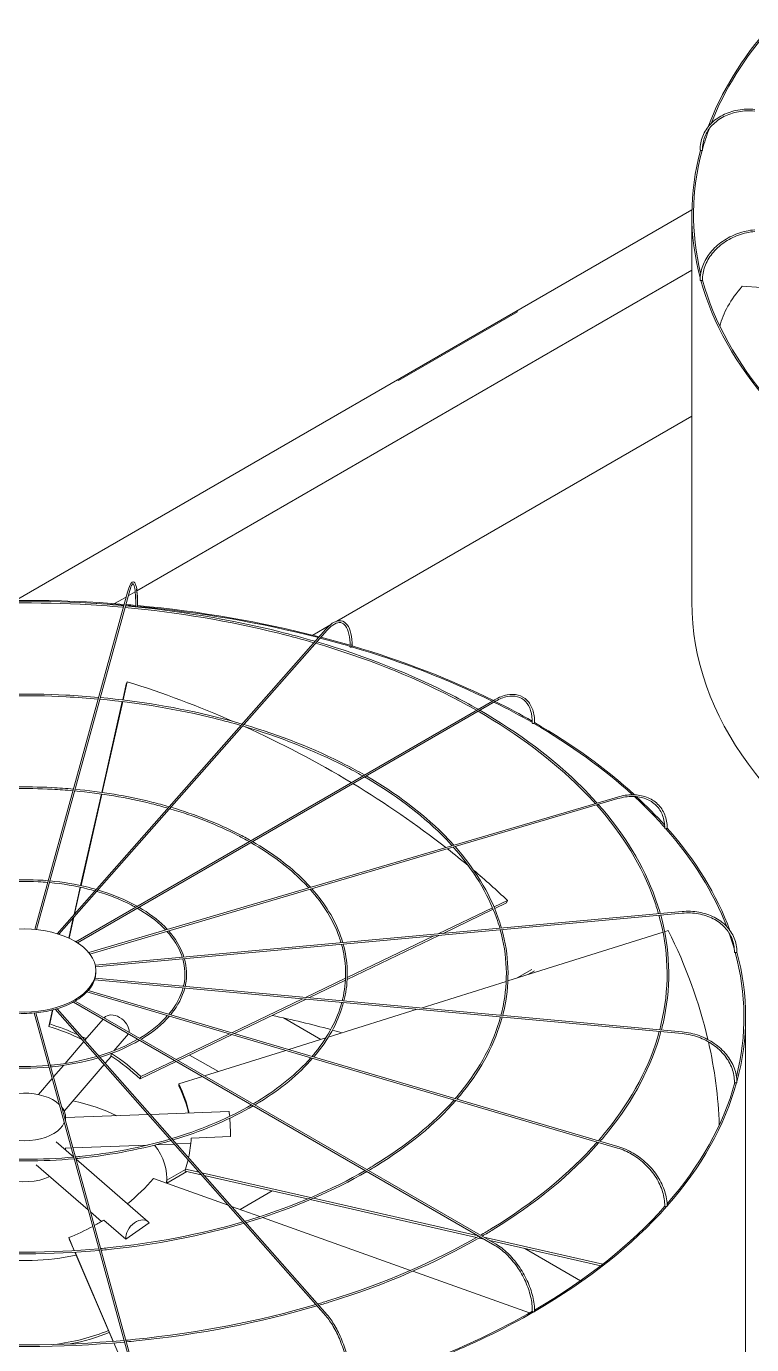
# Model space of a CAD drawing. Header units: millimetres. Extents: x -312439 to 477422, y -331570 to 212570.
# Drawn here: x -172530 to -171475, y -86880 to -84964 of the extents above; entities that cross this region are included whole.
import ezdxf

# ---------------------------------------------------------------- set-up
doc = ezdxf.new("R2010")
doc.units = ezdxf.units.MM

msp = doc.modelspace()

# ---------------------------------------------------------------- linework, layer by layer
at = {"color": 3, "linetype": 'Continuous', "lineweight": 0, "extrusion": (-1.11022e-16, 0.816497, 0.57735)}
for p, q in [((-171562.271, -85230.474), (-172545.887, -85798.365)), ((-171562.351, -85800.853), (-171562.351, -85237.965)), ((-172369.167, -85784.335), (-171562.351, -85318.52)), ((-171403.006, -85347.285), (-171489.168, -85341.79)), ((-171815.793, -85378.845), (-171988.998, -85478.845)), ((-171817.525, -85377.845), (-171815.793, -85378.845)), ((-171988.998, -85478.845), (-171990.73, -85477.845)), ((-171562.351, -85530.52), (-172078.392, -85828.456)), ((-172381.857, -85791.662), (-172371.651, -85785.769)), ((-172382.98, -85786.495), (-172517.448, -86276.663)), ((-172514.973, -86276.901), (-172380.617, -85787.143)), ((-172401.635, -85803.081), (-172384.875, -85793.405)), ((-172485.136, -86282.765), (-172094.459, -85840.084)), ((-172092.622, -85841.704), (-172482.572, -86283.562)), ((-172088.824, -85834.479), (-172113.643, -85848.809)), ((-172389.863, -85942.993), (-172384.635, -85919.909)), ((-172383.304, -85916.477), (-172389.325, -85943.058)), ((-172384.635, -85919.909), (-172383.304, -85916.477)), ((-171848.946, -85942.69), (-172458.137, -86294.407)), ((-171847.721, -85944.811), (-172455.773, -86295.87)), ((-172420.293, -86077.338), (-172390.407, -85945.395)), ((-172389.869, -85945.459), (-172419.758, -86077.415)), ((-172450.986, -86212.845), (-172420.836, -86079.735)), ((-172420.301, -86079.811), (-172450.459, -86212.959)), ((-172439.096, -86310.24), (-171670.526, -86084.146)), ((-172437.46, -86312.312), (-171669.835, -86086.496)), ((-172460.501, -86254.851), (-172451.528, -86215.234)), ((-172451, -86215.348), (-172459.757, -86254.008)), ((-171931.177, -86282.948), (-171852.214, -86245.051)), ((-171850.003, -86243.99), (-171830.397, -86234.58)), ((-171831.727, -86238.012), (-171849.026, -86246.314)), ((-171831.727, -86238.012), (-171830.397, -86234.58)), ((-172468.257, -86289.094), (-172461.629, -86259.831)), ((-172460.885, -86258.988), (-172467.757, -86289.326)), ((-171576.631, -86250.527), (-172429.719, -86328.537)), ((-172429.262, -86330.954), (-171576.408, -86252.967)), ((-171851.238, -86247.376), (-171923.987, -86282.291)), ((-171604.291, -86280.7), (-171829.818, -86351.351)), ((-171596.847, -86278.368), (-171601.939, -86279.963)), ((-171930.318, -86285.329), (-172063.477, -86349.237)), ((-172063.358, -86346.387), (-171937.508, -86285.987)), ((-172428.852, -86338.29), (-172428.852, -86336.29)), ((-171794.787, -86334.736), (-171816.145, -86347.068)), ((-171800.998, -86342.323), (-171791.323, -86336.736)), ((-172430.789, -86349.85), (-171576.631, -86427.957)), ((-172430.066, -86347.457), (-171576.408, -86425.518)), ((-172123.918, -86375.452), (-172065.853, -86347.584)), ((-172065.996, -86350.446), (-172119.029, -86375.899)), ((-171832.305, -86352.13), (-171955.819, -86390.823)), ((-171670.526, -86594.338), (-172441.854, -86367.433)), ((-172440.015, -86365.421), (-171669.835, -86591.988)), ((-172231.082, -86426.884), (-172128.223, -86377.518)), ((-172123.334, -86377.965), (-172227.473, -86427.945)), ((-172518.494, -86398.006), (-172382.98, -86891.99)), ((-172380.617, -86891.342), (-172516.015, -86397.783)), ((-172497.331, -86417.45), (-172491.947, -86393.682)), ((-172491.361, -86393.535), (-172496, -86414.018)), ((-172487.881, -86392.609), (-172094.459, -86838.401)), ((-172092.622, -86836.78), (-172485.278, -86391.857)), ((-172461.536, -86382.116), (-171848.946, -86735.794)), ((-171847.721, -86733.673), (-172459.059, -86380.717)), ((-171961.896, -86392.727), (-172090.879, -86433.134)), ((-172497.331, -86417.45), (-172496, -86414.018)), ((-172418.439, -86406.997), (-172444.786, -86437.739)), ((-172101.762, -86436.543), (-172156.147, -86405.144)), ((-171484.144, -86966.713), (-171484.144, -86403.825)), ((-172381.646, -86428.24), (-172402.771, -86452.888)), ((-172311.907, -86465.675), (-172234.38, -86428.467)), ((-172230.772, -86429.528), (-172309.265, -86467.2)), ((-172094.483, -86434.263), (-172148.488, -86451.181)), ((-172446.395, -86439.617), (-172473.6, -86471.359)), ((-172152.691, -86452.498), (-172270.7, -86489.466)), ((-172476.031, -86474.196), (-172490.441, -86491.009)), ((-172416.853, -86473.092), (-172474.82, -86540.728)), ((-172406.306, -86460.785), (-172415.243, -86471.214)), ((-172311.941, -86468.484), (-172364.653, -86493.783)), ((-172363.323, -86490.351), (-172314.583, -86466.959)), ((-172250.782, -86483.227), (-172292.488, -86459.148)), ((-172492.365, -86493.254), (-172512.422, -86516.656)), ((-172364.653, -86493.783), (-172363.323, -86490.351)), ((-172273.875, -86490.461), (-172308.218, -86501.22)), ((-172308.313, -86504.177), (-172308.218, -86501.22)), ((-172352.742, -86545.736), (-172473.016, -86550.194)), ((-172473.016, -86549.15), (-172473.016, -86554.525)), ((-172235.377, -86541.386), (-172349.579, -86545.619)), ((-172461.114, -86607.502), (-172486.656, -86585.367)), ((-172353.563, -86590.012), (-172462.177, -86594.038)), ((-172314.931, -86588.58), (-172341.658, -86589.571)), ((-172290.853, -86587.688), (-172311.768, -86588.463)), ((-172290.375, -86579.813), (-172233.147, -86577.692)), ((-172464.691, -86594.131), (-172473.697, -86594.465)), ((-172473.016, -86594.44), (-172473.016, -86597.187)), ((-172439.939, -86684.359), (-172515.612, -86618.782)), ((-172352.67, -86701.477), (-172457.663, -86610.492)), ((-172298.76, -86625.705), (-172325.738, -86641.281)), ((-172325.738, -86645.281), (-172296.534, -86628.42)), ((-172298.83, -86627.897), (-172298.735, -86624.94)), ((-172275.551, -86633.203), (-172298.83, -86627.897)), ((-172298.735, -86624.94), (-172278.841, -86629.475)), ((-172236.424, -86677.538), (-172345.13, -86638.712)), ((-172325.738, -86645.638), (-172325.738, -86638.388)), ((-172274.752, -86630.407), (-172116.583, -86666.462)), ((-172121.161, -86668.397), (-172271.461, -86634.135)), ((-172172.357, -86656.727), (-172219.113, -86683.721)), ((-172190.402, -86693.976), (-172231.653, -86679.242)), ((-171875.502, -86724.396), (-172117.068, -86669.33)), ((-172112.524, -86667.387), (-171872.768, -86722.041)), ((-172420.552, -86701.159), (-172436.607, -86687.246)), ((-172417.277, -86699.204), (-172385.481, -86726.758)), ((-172385.481, -86726.758), (-172351.286, -86702.938)), ((-171971.393, -86772.2), (-172186.627, -86695.324)), ((-172468.324, -86724.528), (-172460.204, -86743.443)), ((-172467.089, -86727.865), (-172468.324, -86724.528)), ((-171864.673, -86723.886), (-171691.955, -86763.258)), ((-172460.396, -86743.455), (-172467.089, -86727.865)), ((-171864.244, -86726.962), (-171871.978, -86725.199)), ((-171694.922, -86765.56), (-171856.149, -86728.807)), ((-171724.293, -86787.195), (-171805.379, -86740.381)), ((-172403.791, -86875.311), (-172459.369, -86745.847)), ((-172459.177, -86745.835), (-172403.6, -86875.295)), ((-171798.336, -86834.011), (-171968.022, -86773.404)), ((-172374.095, -86944.484), (-172402.771, -86877.686)), ((-172402.581, -86877.67), (-172374.162, -86943.868))]:
    msp.add_line(p, q, dxfattribs=at)
at = {"color": 3, "linetype": 'Continuous', "lineweight": 0}
for centre, major_axis, ratio, start_param, end_param in [((-170513.583, -85237.965), (-1048.768, 0), 0.57735027, 5.81359811, 6.07011802), ((-170513.583, -85237.965), (-1046.319, 0), 0.57735027, 5.81336511, 6.06128621), ((-170513.583, -85237.965), (-1046.319, 0), 0.57735027, 6.07532621, 6.12502314), ((-170513.583, -85237.965), (-1048.768, 0), 0.57735027, 6.12772105, 6.43448057), ((-170513.583, -85237.965), (-1046.319, 0), 0.57735027, 6.1272654, 6.42392093), ((-171549.267, -85143.548), (1.225, 0), 0.57735027, 3.14159265, 5.07887352), ((-171548.057, -85143.659), (1.225, 0.023), 0.57529521, 4.54449158, 6.11528791), ((-171548.057, -85143.659), (1.225, 0.023), 0.57529521, 6.11528791, 6.28318531), ((-171549.267, -85332.882), (1.225, 0), 0.57735027, 3.14159265, 5.39303278), ((-170513.583, -85237.965), (-1048.768, 0), 0.57735027, 0.1585854, 0.46892864), ((-171548.057, -85332.771), (1.225, 0.023), 0.57926583, 4.8585762, 6.28318531), ((-170513.583, -85237.965), (-1046.319, 0), 0.57735027, 0.15790655, 0.46457773), ((-170513.678, -85404.009), (-1010.701, -20.593), 0.30331876, 6.01219977, 6.20271663), ((-172532.912, -86403.825), (-1048.768, 0), 0.57735027, 4.57359934, 4.85199434), ((-172532.912, -86403.825), (-1046.319, 0), 0.57735027, 4.57364216, 4.63432464), ((-172532.912, -86403.825), (-1048.768, 0), 0.57735027, 4.55718579, 4.57120693), ((-170513.583, -85800.853), (-1048.768, 0), 0.57735027, 0, 3.14159265), ((-172532.912, -86403.825), (-1046.319, 0), 0.57735027, 4.55682048, 4.57124415), ((-172369.569, -85807.071), (1.225, -0.004), 0.56474576, 3.14159265, 4.55699194), ((-172369.569, -85807.071), (1.225, -0.004), 0.56474576, 4.55699194, 6.12778827), ((-172532.912, -86403.825), (-1046.319, 0), 0.57735027, 4.2914666, 4.55448885), ((-172369.377, -85806.372), (1.225, 0), 0.57735027, 5.71748689, 6.28318531), ((-172532.912, -86403.825), (-1048.768, 0), 0.57735027, 4.29134899, 4.55463788), ((-172532.912, -86403.825), (-1046.319, 0), 0.57735027, 4.24262693, 4.28868124), ((-172532.912, -86403.825), (-1048.768, 0), 0.57735027, 4.24381435, 4.28857014), ((-172058.048, -85865.51), (1.225, -0.01), 0.56597275, 3.14159265, 4.24604342), ((-172058.048, -85865.51), (1.225, -0.01), 0.56597275, 4.24604342, 5.81683974), ((-172532.912, -86403.825), (-1046.319, 0), 0.57735027, 4.00461262, 4.24016109), ((-172057.492, -85864.88), (1.225, 0), 0.57735027, 5.29033196, 6.28318531), ((-172532.912, -86403.825), (-1048.768, 0), 0.57735027, 4.00443097, 4.24060103), ((-172531.581, -86571.105), (-942.562, 365.4), 0.65992862, 4.64663537, 4.80984928), ((-172532.912, -86403.825), (-1046.319, 0), 0.57735027, 3.92863661, 4.00129229), ((-172532.912, -86403.825), (-1048.768, 0), 0.57735027, 3.93098858, 4.00111844), ((-171793.053, -85976.667), (1.225, -0.016), 0.56830663, 3.14159265, 3.93464288), ((-171793.053, -85976.667), (1.225, -0.016), 0.56830663, 3.93464288, 5.50543921), ((-172532.912, -86403.825), (-1046.319, 0), 0.57735027, 3.70570419, 3.9258203), ((-171792.187, -85976.167), (-1.225, 0), 0.57735027, 1.83263032, 3.14159265), ((-172532.912, -86403.825), (-1048.768, 0), 0.57735027, 3.70411228, 3.92650775), ((-172531.581, -86571.105), (-942.562, 365.4), 0.65992862, 4.45394149, 4.62923067), ((-172531.581, -86571.105), (-942.562, 365.4), 0.65992862, 4.28319099, 4.45112181), ((-172532.912, -86403.825), (-1046.319, 0), 0.57735027, 3.61515195, 3.70067928), ((-172532.912, -86403.825), (-1048.768, 0), 0.57735027, 3.61992048, 3.69877001), ((-171600.522, -86129.662), (-1.225, 0.021), 0.57151893, 0, 0.48093441), ((-171600.522, -86129.662), (-1.225, 0.021), 0.57151893, 0.48093441, 2.05173073), ((-172532.912, -86403.825), (-1046.319, 0), 0.57735027, 3.3609423, 3.61148113), ((-171599.431, -86129.341), (-1.225, 0), 0.57735027, 1.51847105, 3.14159265), ((-172532.912, -86403.825), (-1048.768, 0), 0.57735027, 3.35086888, 3.61231471), ((-172531.581, -86571.105), (-942.562, 365.4), 0.65992862, 4.23904287, 4.2800546), ((-172531.581, -86571.105), (-942.562, 365.4), 0.65992862, 4.15803474, 4.22871948), ((-172532.817, -86571.58), (1010.388, -32.497), 0.79709982, 0.20844184, 0.41264052), ((-172532.912, -86403.825), (-1046.319, 0), 0.57735027, 3.30554955, 3.34466555), ((-171499.303, -86309.519), (-1.225, 0.023), 0.57529521, 0, 0.1678974), ((-171499.303, -86309.519), (-1.225, 0.023), 0.57529521, 0.1678974, 1.73869372), ((-172532.912, -86403.825), (-1046.319, 0), 0.57735027, 2.9973499, 3.29716571), ((-171498.093, -86309.408), (-1.225, 0), 0.57735027, 1.20431179, 3.14159265), ((-172532.912, -86403.825), (-1048.768, 0), 0.57735027, 2.98561554, 3.29783032), ((-172533.345, -86338.29), (-104.492, 0), 0.57735027, 2.98808135, 3.14159265), ((-172533.345, -86338.29), (-104.492, 0), 0.57735027, 2.67392209, 2.98094469), ((-172533.345, -86338.29), (-104.492, 0), 0.57735027, 2.35976282, 2.66678542), ((-172533.345, -86338.29), (-104.492, 0), 0.57735027, 1.41728503, 1.72430763), ((-172533.345, -86338.29), (-104.492, 0), 0.57735027, 1.73144429, 2.03846689), ((-172533.345, -86338.29), (-104.492, 0), 0.57735027, 2.04560356, 2.35262616), ((-172532.912, -86574.537), (-226.18, 87.683), 0.65992862, 4.59602029, 4.80984928), ((-172531.581, -86571.105), (226.18, -87.683), 0.65992862, 1.48816133, 1.66825663), ((-172400.322, -86419.831), (-16.786, 14.386), 0.73180825, 3.6699438, 6.25547108), ((-172532.912, -86968.713), (1046.319, 0), 0.57735027, 1.13086203, 1.21917829), ((-172531.581, -86571.105), (226.18, -87.683), 0.65992862, 1.43137513, 1.46305029), ((-172532.912, -86968.713), (1046.319, 0), 0.57735027, 1.11315293, 1.12829513), ((-172532.817, -86571.58), (1010.388, -32.497), 0.79709982, 0.05380476, 0.20420122), ((-172532.912, -86574.537), (-226.18, 87.683), 0.65992862, 4.15803474, 4.39268064), ((-172531.581, -86571.105), (226.18, -87.683), 0.65992862, 1.01644208, 1.25303729), ((-172532.912, -86574.537), (242.456, -7.798), 0.79709982, 0.20115917, 0.41264052), ((-172532.817, -86571.58), (242.456, -7.798), 0.79709982, 0.18583027, 0.41264052), ((-172532.912, -86403.825), (-1046.319, 0), 0.57735027, 2.6752935, 2.98289949), ((-172532.912, -86403.825), (-1048.768, 0), 0.57735027, 2.67086857, 2.98332964), ((-171499.303, -86498.631), (-1.225, 0.023), 0.57926583, 0, 1.42460911), ((-171498.093, -86498.742), (-1.225, 0), 0.57735027, 0.89015252, 3.14159265), ((-172532.912, -86549.15), (-59.895, 0), 0.57735027, 3.69756416, 5.76575409), ((-172532.912, -86638.388), (-207.174, 0), 0.57735027, 4.00561733, 4.36390833), ((-172532.912, -86549.15), (-59.895, 0), 0.57735027, 3.02719924, 3.57014533), ((-172234.558, -86563.479), (-0.819, 22.092), 0.05230802, 5.46284956, 6.28318531), ((-172234.558, -86563.479), (-0.819, 22.092), 0.05230802, 4.01155215, 5.31083021), ((-172532.912, -86549.15), (-59.895, 0), 0.57735027, 0.78539816, 2.89978042), ((-172532.912, -86638.388), (-207.174, 0), 0.57735027, 3.08204121, 3.55783774), ((-172532.817, -86571.58), (242.456, -7.798), 0.79709982, 6.13145768, 6.28093219), ((-172532.817, -86571.58), (242.456, -7.798), 0.79709982, 6.04401129, 6.11604234), ((-172532.912, -86608.772), (-59.895, 0), 0.57735027, 1.1079301, 2.23846982), ((-172534.147, -86571.2), (-227.492, -84.221), 0.6873805, 2.02158825, 2.2576377), ((-172532.912, -86403.825), (-1046.319, 0), 0.57735027, 2.35898226, 2.6687056), ((-172532.912, -86403.825), (-1048.768, 0), 0.57735027, 2.35667794, 2.66891462), ((-171600.522, -86678.488), (-1.225, 0.021), 0.58304212, 0, 1.10944839), ((-171599.431, -86678.809), (-1.225, 0), 0.57735027, 0.57599326, 3.14159265), ((-172534.147, -86571.2), (-227.492, -84.221), 0.6873805, 1.7758456, 1.84274406), ((-172367.148, -86718.185), (14.478, 16.707), 0.67950023, 6.14949631, 8.84418497), ((-172534.147, -86571.2), (-227.492, -84.221), 0.6873805, 1.60582316, 1.76537716), ((-172532.912, -86638.388), (-207.174, 0), 0.57735027, 1.30817895, 1.9425337), ((-172532.912, -86403.825), (-1046.319, 0), 0.57735027, 2.04376734, 2.35460013), ((-172532.912, -86403.825), (-1048.768, 0), 0.57735027, 2.04258502, 2.35459852), ((-171793.053, -86831.483), (-1.225, 0.017), 0.58625442, 0, 0.79329185), ((-171792.187, -86831.983), (-1.225, 0), 0.57735027, 0.26183399, 3.14159265), ((-172532.912, -86762.893), (-207.174, 0), 0.57735027, 1.77816663, 2.202298), ((-172532.912, -86762.893), (-212.072, 0), 0.57735027, 1.89063678, 2.19285982)]:
    msp.add_ellipse(centre, major_axis=major_axis, ratio=ratio, start_param=start_param, end_param=end_param, dxfattribs=at)
msp.add_ellipse((-172533.345, -86336.29), major_axis=(-104.492, 0), ratio=0.57735027, dxfattribs=at)
for points, knots in [([(-171550.492, -85143.548), (-171550.492, -85136.604), (-171549.16, -85129.774), (-171543.965, -85117.031), (-171540.103, -85111.121), (-171530.246, -85100.807), (-171524.253, -85096.403), (-171510.735, -85089.521), (-171503.212, -85087.041), (-171487.367, -85084.234), (-171479.047, -85083.907), (-171470.729, -85084.667)], [4.71238898, 4.71238898, 4.71238898, 4.71238898, 5.02654825, 5.02654825, 5.34070751, 5.34070751, 5.65486678, 5.65486678, 5.96902604, 5.96902604, 6.28318531, 6.28318531, 6.28318531, 6.28318531]), ([(-171470.952, -85087.106), (-171479.014, -85086.369), (-171487.07, -85086.699), (-171502.363, -85089.452), (-171509.596, -85091.874), (-171522.52, -85098.556), (-171528.207, -85102.814), (-171537.481, -85112.728), (-171541.068, -85118.383), (-171545.806, -85130.534), (-171546.957, -85137.029), (-171546.833, -85143.636)], [0, 0, 0, 0, 0.31726804, 0.31726804, 0.63453608, 0.63453608, 0.95180412, 0.95180412, 1.26907216, 1.26907216, 1.5863402, 1.5863402, 1.5863402, 1.5863402]), ([(-171550.492, -85332.882), (-171550.492, -85325.937), (-171549.161, -85318.881), (-171543.986, -85305.242), (-171540.143, -85298.66), (-171530.335, -85286.602), (-171524.37, -85281.128), (-171510.901, -85271.807), (-171503.399, -85267.962), (-171487.582, -85262.267), (-171479.27, -85260.418), (-171470.952, -85259.658)], [4.71238898, 4.71238898, 4.71238898, 4.71238898, 5.02654825, 5.02654825, 5.34070751, 5.34070751, 5.65486678, 5.65486678, 5.96902604, 5.96902604, 6.28318531, 6.28318531, 6.28318531, 6.28318531]), ([(-171470.729, -85262.097), (-171478.791, -85262.834), (-171486.854, -85264.638), (-171502.176, -85270.198), (-171509.432, -85273.953), (-171522.405, -85283.034), (-171528.12, -85288.357), (-171537.443, -85300.028), (-171541.049, -85306.373), (-171545.806, -85319.443), (-171546.957, -85326.166), (-171546.833, -85332.748)], [0, 0, 0, 0, 0.31726804, 0.31726804, 0.63453608, 0.63453608, 0.95180412, 0.95180412, 1.26907216, 1.26907216, 1.5863402, 1.5863402, 1.5863402, 1.5863402]), ([(-172368.152, -85806.372), (-172368.152, -85799.559), (-172368.359, -85793.493), (-172369.17, -85783.419), (-172369.767, -85779.423), (-172371.374, -85773.736), (-172372.277, -85771.675), (-172375.417, -85771.213), (-172376.41, -85771.804), (-172378.615, -85774.145), (-172379.844, -85776.763), (-172381.762, -85782.289), (-172382.372, -85784.279), (-172382.98, -85786.495)], [4.71238898, 4.71238898, 4.71238898, 4.71238898, 5.02654825, 5.02654825, 5.34070751, 5.34070751, 5.65486678, 5.65486678, 5.82360284, 5.82360284, 6.1377621, 6.1377621, 6.28318531, 6.28318531, 6.28318531, 6.28318531]), ([(-172380.617, -85787.143), (-172379.344, -85782.503), (-172378.068, -85778.937), (-172375.843, -85774.614), (-172374.846, -85774.015), (-172374.74, -85774.015), (-172373.921, -85774.61), (-172372.512, -85779.268), (-172371.935, -85782.668), (-172371.093, -85791.641), (-172370.844, -85797.36), (-172370.792, -85804.912), (-172370.79, -85805.98), (-172370.793, -85807.067)], [0, 0, 0, 0, 0.31526689, 0.31526689, 0.60947257, 0.60947257, 0.92674061, 0.92674061, 1.22083726, 1.22083726, 1.53563039, 1.53563039, 1.5863402, 1.5863402, 1.5863402, 1.5863402]), ([(-172369.68, -85781.832), (-172369.643, -85782.075), (-172369.607, -85782.322), (-172369, -85786.669), (-172368.623, -85791.882), (-172368.37, -85800.83), (-172368.335, -85803.872), (-172368.344, -85807.072)], [7.384497053, 7.384497053, 7.384497053, 7.384497053, 7.403952931, 7.403952931, 7.721220971, 7.721220971, 7.869487909, 7.869487909, 7.869487909, 7.869487909]), ([(-172388.334, -85806.013), (-172409.579, -85804.092), (-172430.939, -85802.593), (-172527.639, -85797.749), (-172603.705, -85799.261), (-172678.355, -85806.013)], [3.771589677, 3.771589677, 3.771589677, 3.771589677, 3.840445898, 3.840445898, 4.082391957, 4.082391957, 4.082391957, 4.082391957]), ([(-172388.993, -85808.413), (-172409.784, -85806.539), (-172430.686, -85805.069), (-172526.938, -85800.197), (-172603.026, -85801.68), (-172677.697, -85808.413)], [3.7720633, 3.7720633, 3.7720633, 3.7720633, 3.839550132, 3.839550132, 4.081918334, 4.081918334, 4.081918334, 4.081918334]), ([(-172111.91, -85859.858), (-172128.638, -85854.984), (-172145.62, -85850.401), (-172234.295, -85828.316), (-172309.635, -85815.693), (-172386.514, -85808.639)], [3.459637643, 3.459637643, 3.459637643, 3.459637643, 3.519736913, 3.519736913, 3.769381517, 3.769381517, 3.769381517, 3.769381517]), ([(-172110.119, -85857.829), (-172127.381, -85852.783), (-172144.914, -85848.046), (-172234.012, -85825.888), (-172309.169, -85813.297), (-172385.856, -85806.24)], [3.458315721, 3.458315721, 3.458315721, 3.458315721, 3.520259366, 3.520259366, 3.768912043, 3.768912043, 3.768912043, 3.768912043]), ([(-172056.267, -85864.88), (-172056.267, -85858.019), (-172056.869, -85851.824), (-172059.255, -85841.322), (-172061.033, -85837.011), (-172065.756, -85830.672), (-172068.751, -85828.649), (-172075.311, -85827.51), (-172078.749, -85828.203), (-172086.001, -85831.884), (-172089.859, -85835.028), (-172093.955, -85839.518), (-172094.207, -85839.798), (-172094.459, -85840.084)], [4.71238898, 4.71238898, 4.71238898, 4.71238898, 5.02654825, 5.02654825, 5.34070751, 5.34070751, 5.65486678, 5.65486678, 5.94845155, 5.94845155, 6.26261081, 6.26261081, 6.28318531, 6.28318531, 6.28318531, 6.28318531]), ([(-172092.622, -85841.704), (-172088.966, -85837.562), (-172085.334, -85834.499), (-172078.603, -85830.812), (-172075.54, -85830.186), (-172070.175, -85831.126), (-172067.787, -85832.702), (-172063.679, -85838.296), (-172062.013, -85842.315), (-172059.805, -85852.326), (-172059.245, -85858.288), (-172059.27, -85865.115), (-172059.271, -85865.307), (-172059.273, -85865.499)], [6.28318531, 6.28318531, 6.28318531, 6.28318531, 6.59783007, 6.59783007, 6.91209691, 6.91209691, 7.22936495, 7.22936495, 7.54663299, 7.54663299, 7.86046851, 7.86046851, 7.86952551, 7.86952551, 7.86952551, 7.86952551]), ([(-171875.538, -85958.043), (-171887.276, -85951.339), (-171899.323, -85944.814), (-171971.405, -85907.792), (-172038.014, -85881.552), (-172109.313, -85860.617)], [3.146975566, 3.146975566, 3.146975566, 3.146975566, 3.199958928, 3.199958928, 3.456525414, 3.456525414, 3.456525414, 3.456525414]), ([(-171873.083, -85956.626), (-171885.262, -85949.644), (-171897.773, -85942.855), (-171970.172, -85905.676), (-172036.526, -85879.504), (-172107.524, -85858.59)], [3.145113132, 3.145113132, 3.145113132, 3.145113132, 3.200037836, 3.200037836, 3.455209352, 3.455209352, 3.455209352, 3.455209352]), ([(-172056.86, -85861.462), (-172056.838, -85862.279), (-172056.825, -85863.106), (-172056.818, -85864.463), (-172056.819, -85864.986), (-172056.823, -85865.513)], [7.8059806913, 7.8059806913, 7.8059806913, 7.8059806913, 7.8451401512, 7.8451401512, 7.8694167814, 7.8694167814, 7.8694167814, 7.8694167814]), ([(-172424.901, -85939.309), (-172440.75, -85937.881), (-172456.683, -85936.766), (-172528.998, -85933.15), (-172585.919, -85934.274), (-172641.789, -85939.309)], [3.772165081, 3.772165081, 3.772165081, 3.772165081, 3.840593344, 3.840593344, 4.081816553, 4.081816553, 4.081816553, 4.081816553]), ([(-172425.559, -85941.709), (-172440.955, -85940.327), (-172456.43, -85939.242), (-172528.296, -85935.598), (-172585.24, -85936.694), (-172641.13, -85941.709)], [3.772797592, 3.772797592, 3.772797592, 3.772797592, 3.839399606, 3.839399606, 4.081184042, 4.081184042, 4.081184042, 4.081184042]), ([(-171790.962, -85976.167), (-171790.962, -85969.267), (-171791.907, -85962.886), (-171795.641, -85951.772), (-171798.434, -85947.038), (-171805.628, -85939.758), (-171810.021, -85937.214), (-171819.891, -85934.608), (-171825.357, -85934.54), (-171836.815, -85936.816), (-171842.811, -85939.168), (-171848.84, -85942.629), (-171848.893, -85942.66), (-171848.946, -85942.69)], [3.14159265, 3.14159265, 3.14159265, 3.14159265, 3.45575192, 3.45575192, 3.76991118, 3.76991118, 4.08269654, 4.08269654, 4.39544819, 4.39544819, 4.70960746, 4.70960746, 4.71238898, 4.71238898, 4.71238898, 4.71238898]), ([(-171847.721, -85944.811), (-171841.971, -85941.492), (-171836.246, -85939.25), (-171825.448, -85937.11), (-171820.383, -85937.21), (-171811.379, -85939.664), (-171807.433, -85942.013), (-171800.943, -85948.786), (-171798.4, -85953.22), (-171795.02, -85963.808), (-171794.188, -85969.958), (-171794.277, -85976.651)], [1.57079633, 1.57079633, 1.57079633, 1.57079633, 1.88806437, 1.88806437, 2.20533241, 2.20533241, 2.52260045, 2.52260045, 2.83986849, 2.83986849, 3.15713653, 3.15713653, 3.15713653, 3.15713653]), ([(-172218.029, -85980.102), (-172230.286, -85976.543), (-172242.725, -85973.191), (-172308.922, -85956.701), (-172365.423, -85947.23), (-172423.081, -85941.934)], [3.460983159, 3.460983159, 3.460983159, 3.460983159, 3.519648571, 3.519648571, 3.769222865, 3.769222865, 3.769222865, 3.769222865]), ([(-172216.237, -85978.073), (-172229.03, -85974.342), (-172242.019, -85970.837), (-172308.638, -85954.273), (-172364.957, -85944.834), (-172422.423, -85939.535)], [3.459218713, 3.459218713, 3.459218713, 3.459218713, 3.520344822, 3.520344822, 3.768597722, 3.768597722, 3.768597722, 3.768597722]), ([(-171700.191, -86092.873), (-171707.069, -86085.165), (-171714.266, -86077.554), (-171762.673, -86029.162), (-171812.858, -85991.404), (-171870.63, -85958.038)], [2.831913395, 2.831913395, 2.831913395, 2.831913395, 2.879924499, 2.879924499, 3.141418031, 3.141418031, 3.141418031, 3.141418031]), ([(-171702.793, -86093.638), (-171709.426, -86086.238), (-171716.356, -86078.926), (-171764.576, -86030.737), (-171814.986, -85992.881), (-171873.08, -85959.452)], [2.833719703, 2.833719703, 2.833719703, 2.833719703, 2.880073873, 2.880073873, 3.143270218, 3.143270218, 3.143270218, 3.143270218]), ([(-172040.813, -86053.465), (-172049.319, -86048.625), (-172058.04, -86043.909), (-172111.834, -86016.28), (-172161.869, -85996.575), (-172215.431, -85980.861)], [3.148849473, 3.148849473, 3.148849473, 3.148849473, 3.199944541, 3.199944541, 3.456834427, 3.456834427, 3.456834427, 3.456834427]), ([(-172038.356, -86052.046), (-172047.305, -86046.929), (-172056.491, -86041.951), (-172110.601, -86014.165), (-172160.381, -85994.527), (-172213.642, -85978.833)], [3.146361804, 3.146361804, 3.146361804, 3.146361804, 3.200049713, 3.200049713, 3.455080387, 3.455080387, 3.455080387, 3.455080387]), ([(-171908.431, -86154.132), (-171913.438, -86148.542), (-171918.668, -86143.021), (-171954.833, -86106.865), (-171992.521, -86078.511), (-172035.901, -86053.457)], [2.833499431, 2.833499431, 2.833499431, 2.833499431, 2.879899034, 2.879899034, 3.141439875, 3.141439875, 3.141439875, 3.141439875]), ([(-172461.456, -86072.559), (-172471.912, -86071.624), (-172482.423, -86070.893), (-172530.36, -86068.504), (-172568.141, -86069.242), (-172605.234, -86072.559)], [3.773286698, 3.773286698, 3.773286698, 3.773286698, 3.840886477, 3.840886477, 4.080694936, 4.080694936, 4.080694936, 4.080694936]), ([(-172462.114, -86074.96), (-172472.117, -86074.071), (-172482.17, -86073.369), (-172529.658, -86070.953), (-172567.462, -86071.661), (-172604.575, -86074.96)], [3.774238416, 3.774238416, 3.774238416, 3.774238416, 3.839097695, 3.839097695, 4.079743218, 4.079743218, 4.079743218, 4.079743218]), ([(-172322.324, -86098.28), (-172330.656, -86095.861), (-172339.113, -86093.584), (-172383.261, -86082.613), (-172420.738, -86076.326), (-172458.978, -86072.785)], [3.46094335, 3.46094335, 3.46094335, 3.46094335, 3.520514255, 3.520514255, 3.7679441, 3.7679441, 3.7679441, 3.7679441]), ([(-171911.035, -86154.898), (-171915.795, -86149.615), (-171920.758, -86144.393), (-171956.736, -86108.44), (-171994.648, -86079.988), (-172038.352, -86054.872)], [2.83591825, 2.83591825, 2.83591825, 2.83591825, 2.880098074, 2.880098074, 3.143909361, 3.143909361, 3.143909361, 3.143909361]), ([(-172324.116, -86100.312), (-172331.913, -86098.062), (-172339.819, -86095.939), (-172383.544, -86085.041), (-172421.204, -86078.722), (-172459.636, -86075.184)], [3.463595352, 3.463595352, 3.463595352, 3.463595352, 3.51947091, 3.51947091, 3.768879274, 3.768879274, 3.768879274, 3.768879274]), ([(-171598.206, -86129.341), (-171598.206, -86122.412), (-171599.404, -86115.813), (-171604.106, -86103.936), (-171607.61, -86098.662), (-171616.573, -86089.994), (-171622.027, -86086.604), (-171634.31, -86082.039), (-171641.137, -86080.864), (-171655.489, -86080.812), (-171663.013, -86081.936), (-171670.526, -86084.146)], [4.71238898, 4.71238898, 4.71238898, 4.71238898, 5.02654825, 5.02654825, 5.34070751, 5.34070751, 5.65486678, 5.65486678, 5.96902604, 5.96902604, 6.28318531, 6.28318531, 6.28318531, 6.28318531]), ([(-171669.835, -86086.496), (-171662.572, -86084.36), (-171655.323, -86083.292), (-171641.586, -86083.385), (-171635.101, -86084.544), (-171623.533, -86088.944), (-171618.451, -86092.182), (-171610.153, -86100.414), (-171606.937, -86105.409), (-171602.677, -86116.7), (-171601.635, -86122.997), (-171601.747, -86129.642)], [6.28318531, 6.28318531, 6.28318531, 6.28318531, 6.60045335, 6.60045335, 6.91772139, 6.91772139, 7.23498943, 7.23498943, 7.55225747, 7.55225747, 7.86952551, 7.86952551, 7.86952551, 7.86952551]), ([(-172206.052, -86148.865), (-172211.336, -86145.88), (-172216.744, -86142.967), (-172252.254, -86124.727), (-172285.703, -86111.561), (-172321.516, -86101.068)], [3.152476318, 3.152476318, 3.152476318, 3.152476318, 3.199914714, 3.199914714, 3.457374967, 3.457374967, 3.457374967, 3.457374967]), ([(-172203.591, -86147.445), (-172209.321, -86144.184), (-172215.194, -86141.008), (-172251.021, -86122.611), (-172284.216, -86109.513), (-172319.727, -86099.04)], [3.148732281, 3.148732281, 3.148732281, 3.148732281, 3.200072384, 3.200072384, 3.454746323, 3.454746323, 3.454746323, 3.454746323]), ([(-171610.798, -86253.652), (-171612.82, -86246.57), (-171615.087, -86239.512), (-171634.552, -86185.013), (-171662.679, -86138.85), (-171700.989, -86095.661)], [2.519571261, 2.519571261, 2.519571261, 2.519571261, 2.559550642, 2.559550642, 2.829500903, 2.829500903, 2.829500903, 2.829500903]), ([(-171608.316, -86253.425), (-171610.43, -86245.983), (-171612.812, -86238.567), (-171632.437, -86183.866), (-171660.419, -86137.897), (-171698.394, -86094.898)], [2.518738954, 2.518738954, 2.518738954, 2.518738954, 2.560443172, 2.560443172, 2.827714195, 2.827714195, 2.827714195, 2.827714195]), ([(-172116.641, -86215.382), (-172119.785, -86211.898), (-172123.059, -86208.454), (-172146.984, -86184.532), (-172172.16, -86165.589), (-172201.133, -86148.854)], [2.836508955, 2.836508955, 2.836508955, 2.836508955, 2.879847671, 2.879847671, 3.141363941, 3.141363941, 3.141363941, 3.141363941]), ([(-172119.251, -86216.15), (-172122.145, -86212.971), (-172125.149, -86209.826), (-172148.887, -86186.107), (-172174.288, -86167.067), (-172203.585, -86150.269)], [2.840166791, 2.840166791, 2.840166791, 2.840166791, 2.880145835, 2.880145835, 3.145067211, 3.145067211, 3.145067211, 3.145067211]), ([(-171841.613, -86274.758), (-171843.058, -86269.767), (-171844.666, -86264.791), (-171859.177, -86224.13), (-171880.356, -86189.403), (-171909.226, -86156.919)], [2.521788299, 2.521788299, 2.521788299, 2.521788299, 2.55939978, 2.55939978, 2.830291828, 2.830291828, 2.830291828, 2.830291828]), ([(-171839.129, -86274.531), (-171840.668, -86269.18), (-171842.391, -86263.846), (-171857.063, -86222.982), (-171878.096, -86188.45), (-171906.63, -86156.155)], [2.520659116, 2.520659116, 2.520659116, 2.520659116, 2.560589234, 2.560589234, 2.827907762, 2.827907762, 2.827907762, 2.827907762]), ([(-172498.011, -86205.811), (-172503.073, -86205.368), (-172508.161, -86205.021), (-172531.72, -86203.859), (-172550.362, -86204.209), (-172568.679, -86205.811)], [3.776630452, 3.776630452, 3.776630452, 3.776630452, 3.841752063, 3.841752063, 4.077351182, 4.077351182, 4.077351182, 4.077351182]), ([(-172498.669, -86208.213), (-172503.279, -86207.815), (-172507.908, -86207.496), (-172531.019, -86206.308), (-172549.683, -86206.63), (-172568.02, -86208.213)], [3.778551419, 3.778551419, 3.778551419, 3.778551419, 3.838185012, 3.838185012, 4.075430215, 4.075430215, 4.075430215, 4.075430215]), ([(-172428.412, -86218.49), (-172432.283, -86217.381), (-172436.206, -86216.332), (-172457.882, -86210.953), (-172476.518, -86207.819), (-172495.532, -86206.036)], [3.466082688, 3.466082688, 3.466082688, 3.466082688, 3.521010964, 3.521010964, 3.765995554, 3.765995554, 3.765995554, 3.765995554]), ([(-172430.208, -86220.526), (-172433.54, -86219.583), (-172436.912, -86218.686), (-172458.165, -86213.381), (-172476.983, -86210.214), (-172496.19, -86208.435)], [3.471418325, 3.471418325, 3.471418325, 3.471418325, 3.518930063, 3.518930063, 3.767850767, 3.767850767, 3.767850767, 3.767850767]), ([(-172371.303, -86244.273), (-172373.357, -86243.138), (-172375.447, -86242.024), (-172392.672, -86233.175), (-172409.537, -86226.546), (-172427.602, -86221.275)], [3.163350536, 3.163350536, 3.163350536, 3.163350536, 3.199816759, 3.199816759, 3.458993739, 3.458993739, 3.458993739, 3.458993739]), ([(-172368.831, -86242.846), (-172371.337, -86241.44), (-172373.897, -86240.066), (-172391.44, -86231.059), (-172408.05, -86224.498), (-172425.813, -86219.247)], [3.15578841, 3.15578841, 3.15578841, 3.15578841, 3.200131949, 3.200131949, 3.453750875, 3.453750875, 3.453750875, 3.453750875]), ([(-172072.422, -86295.864), (-172073.289, -86292.948), (-172074.239, -86290.039), (-172083.798, -86263.214), (-172098.017, -86239.936), (-172117.432, -86218.168)], [2.526062853, 2.526062853, 2.526062853, 2.526062853, 2.559096419, 2.559096419, 2.831723129, 2.831723129, 2.831723129, 2.831723129]), ([(-172069.935, -86295.637), (-172070.898, -86292.36), (-172071.965, -86289.095), (-172081.683, -86262.066), (-172095.757, -86238.983), (-172114.835, -86217.404)], [2.5243135, 2.5243135, 2.5243135, 2.5243135, 2.560878912, 2.560878912, 2.828143092, 2.828143092, 2.828143092, 2.828143092]), ([(-172327.489, -86277.408), (-172328.501, -86276.33), (-172329.54, -86275.259), (-172341.037, -86263.774), (-172353.928, -86254.146), (-172368.818, -86245.667)], [2.852936139, 2.852936139, 2.852936139, 2.852936139, 2.880283876, 2.880283876, 3.148538696, 3.148538696, 3.148538696, 3.148538696]), ([(-172324.862, -86276.635), (-172326.135, -86275.255), (-172327.449, -86273.887), (-172339.135, -86262.198), (-172351.799, -86252.668), (-172366.365, -86244.251)], [2.84544614, 2.84544614, 2.84544614, 2.84544614, 2.879690294, 2.879690294, 3.141137935, 3.141137935, 3.141137935, 3.141137935]), ([(-171609.072, -86422.531), (-171607.466, -86416.46), (-171606.04, -86410.374), (-171594.738, -86355.036), (-171596.536, -86305.012), (-171610.123, -86256.05)], [2.204619764, 2.204619764, 2.204619764, 2.204619764, 2.238829514, 2.238829514, 2.515060108, 2.515060108, 2.515060108, 2.515060108]), ([(-171606.598, -86422.757), (-171604.913, -86416.357), (-171603.427, -86409.94), (-171592.321, -86354.446), (-171594.18, -86304.591), (-171607.644, -86255.823)], [2.205366155, 2.205366155, 2.205366155, 2.205366155, 2.241163262, 2.241163262, 2.514260549, 2.514260549, 2.514260549, 2.514260549]), ([(-171496.869, -86309.408), (-171496.869, -86302.464), (-171498.2, -86295.634), (-171503.395, -86282.891), (-171507.258, -86276.981), (-171517.115, -86266.667), (-171523.107, -86262.264), (-171536.625, -86255.381), (-171544.148, -86252.902), (-171559.994, -86250.094), (-171568.314, -86249.767), (-171576.631, -86250.527)], [4.71238898, 4.71238898, 4.71238898, 4.71238898, 5.02654825, 5.02654825, 5.34070751, 5.34070751, 5.65486678, 5.65486678, 5.96902604, 5.96902604, 6.28318531, 6.28318531, 6.28318531, 6.28318531]), ([(-171576.408, -86252.967), (-171568.347, -86252.23), (-171560.291, -86252.559), (-171544.998, -86255.312), (-171537.764, -86257.734), (-171524.841, -86264.416), (-171519.154, -86268.674), (-171509.879, -86278.589), (-171506.292, -86284.243), (-171501.555, -86296.394), (-171500.404, -86302.89), (-171500.528, -86309.496)], [6.28318531, 6.28318531, 6.28318531, 6.28318531, 6.60045335, 6.60045335, 6.91772139, 6.91772139, 7.23498943, 7.23498943, 7.55225747, 7.55225747, 7.86952551, 7.86952551, 7.86952551, 7.86952551]), ([(-172303.256, -86316.972), (-172303.526, -86316.129), (-172303.81, -86315.288), (-172308.417, -86302.299), (-172315.678, -86290.47), (-172325.64, -86279.417)], [2.538956365, 2.538956365, 2.538956365, 2.538956365, 2.558172992, 2.558172992, 2.836025224, 2.836025224, 2.836025224, 2.836025224]), ([(-172300.759, -86316.744), (-172301.136, -86315.542), (-172301.54, -86314.344), (-172306.304, -86301.15), (-172313.418, -86289.516), (-172323.039, -86278.652)], [2.535128932, 2.535128932, 2.535128932, 2.535128932, 2.561728893, 2.561728893, 2.828841782, 2.828841782, 2.828841782, 2.828841782]), ([(-171839.861, -86401.427), (-171838.754, -86397.188), (-171837.764, -86392.938), (-171829.3, -86351.633), (-171830.663, -86313.994), (-171840.932, -86277.156)], [2.206572109, 2.206572109, 2.206572109, 2.206572109, 2.238438586, 2.238438586, 2.515769314, 2.515769314, 2.515769314, 2.515769314]), ([(-171837.389, -86401.653), (-171836.204, -86397.084), (-171835.153, -86392.504), (-171826.884, -86351.042), (-171828.308, -86313.573), (-171838.453, -86276.929)], [2.20754654, 2.20754654, 2.20754654, 2.20754654, 2.241548585, 2.241548585, 2.514698228, 2.514698228, 2.514698228, 2.514698228]), ([(-172070.667, -86380.321), (-172070.05, -86377.899), (-172069.491, -86375.471), (-172063.865, -86348.198), (-172064.789, -86322.961), (-172071.729, -86298.261)], [2.210316481, 2.210316481, 2.210316481, 2.210316481, 2.237655596, 2.237655596, 2.51702204, 2.51702204, 2.51702204, 2.51702204]), ([(-172068.197, -86380.547), (-172067.504, -86377.795), (-172066.883, -86375.036), (-172061.449, -86347.607), (-172062.434, -86322.54), (-172069.249, -86298.034)], [2.211718384, 2.211718384, 2.211718384, 2.211718384, 2.242315601, 2.242315601, 2.515402874, 2.515402874, 2.515402874, 2.515402874]), ([(-172301.492, -86359.214), (-172301.35, -86358.609), (-172301.216, -86358.004), (-172298.429, -86344.763), (-172298.915, -86331.928), (-172302.529, -86319.366)], [2.221614787, 2.221614787, 2.221614787, 2.221614787, 2.235297735, 2.235297735, 2.520800805, 2.520800805, 2.520800805, 2.520800805]), ([(-172299.03, -86359.439), (-172298.814, -86358.504), (-172298.616, -86357.568), (-172296.015, -86344.172), (-172296.561, -86331.506), (-172300.047, -86319.139)], [2.224061215, 2.224061215, 2.224061215, 2.224061215, 2.244587809, 2.244587809, 2.517487833, 2.517487833, 2.517487833, 2.517487833]), ([(-172322.818, -86399.897), (-172322.409, -86399.412), (-172322.005, -86398.925), (-172312.063, -86386.76), (-172305.481, -86374.318), (-172302.094, -86361.618)], [1.903307061, 1.903307061, 1.903307061, 1.903307061, 1.915350543, 1.915350543, 2.203452943, 2.203452943, 2.203452943, 2.203452943]), ([(-172320.256, -86400.651), (-172319.756, -86400.048), (-172319.264, -86399.443), (-172309.446, -86387.135), (-172302.965, -86374.641), (-172299.621, -86361.845)], [1.909987851, 1.909987851, 1.909987851, 1.909987851, 1.924618049, 1.924618049, 2.206425781, 2.206425781, 2.206425781, 2.206425781]), ([(-172114.596, -86461.151), (-172112.963, -86459.257), (-172111.368, -86457.353), (-172091.087, -86432.385), (-172078.086, -86407.821), (-172071.297, -86382.723)], [1.894116328, 1.894116328, 1.894116328, 1.894116328, 1.917671716, 1.917671716, 2.201274894, 2.201274894, 2.201274894, 2.201274894]), ([(-172112.018, -86461.909), (-172110.298, -86459.897), (-172108.62, -86457.873), (-172088.467, -86432.759), (-172075.568, -86408.144), (-172068.821, -86382.95)], [1.897570624, 1.897570624, 1.897570624, 1.897570624, 1.922320382, 1.922320382, 2.202808492, 2.202808492, 2.202808492, 2.202808492]), ([(-172365.309, -86434.843), (-172364.707, -86434.486), (-172364.109, -86434.126), (-172347.934, -86424.3), (-172334.773, -86413.535), (-172324.572, -86401.935)], [1.585149833, 1.585149833, 1.585149833, 1.585149833, 1.596233634, 1.596233634, 1.886390456, 1.886390456, 1.886390456, 1.886390456]), ([(-172362.881, -86436.245), (-172362.258, -86435.869), (-172361.638, -86435.491), (-172345.415, -86425.486), (-172332.218, -86414.536), (-172321.986, -86402.695)], [1.592315094, 1.592315094, 1.592315094, 1.592315094, 1.603748231, 1.603748231, 1.893388943, 1.893388943, 1.893388943, 1.893388943]), ([(-171906.386, -86522.401), (-171903.518, -86519.102), (-171900.729, -86515.781), (-171870.108, -86478.008), (-171850.691, -86441.324), (-171840.501, -86403.828)], [1.891059564, 1.891059564, 1.891059564, 1.891059564, 1.918447026, 1.918447026, 2.200552897, 2.200552897, 2.200552897, 2.200552897]), ([(-171903.803, -86523.161), (-171900.849, -86519.743), (-171897.979, -86516.301), (-171867.488, -86478.382), (-171848.172, -86441.646), (-171838.024, -86404.055)], [1.893387733, 1.893387733, 1.893387733, 1.893387733, 1.921549455, 1.921549455, 2.201585872, 2.201585872, 2.201585872, 2.201585872]), ([(-172424.758, -86460.433), (-172424.067, -86460.224), (-172423.379, -86460.014), (-172402.5, -86453.559), (-172383.918, -86445.598), (-172367.742, -86436.267)], [1.267045676, 1.267045676, 1.267045676, 1.267045676, 1.27702015, 1.27702015, 1.570336557, 1.570336557, 1.570336557, 1.570336557]), ([(-171698.211, -86583.641), (-171694.095, -86578.925), (-171690.1, -86574.175), (-171649.141, -86523.598), (-171623.311, -86474.81), (-171609.716, -86424.932)], [1.889456602, 1.889456602, 1.889456602, 1.889456602, 1.918834976, 1.918834976, 2.200108517, 2.200108517, 2.200108517, 2.200108517]), ([(-171695.625, -86584.402), (-171691.424, -86579.567), (-171687.348, -86574.696), (-171646.52, -86523.972), (-171620.792, -86475.132), (-171607.24, -86425.158)], [1.891212574, 1.891212574, 1.891212574, 1.891212574, 1.921163042, 1.921163042, 2.200887841, 2.200887841, 2.200887841, 2.200887841]), ([(-171576.631, -86427.957), (-171568.57, -86428.694), (-171560.506, -86430.498), (-171545.184, -86436.058), (-171537.929, -86439.814), (-171524.956, -86448.894), (-171519.24, -86454.217), (-171509.918, -86465.888), (-171506.312, -86472.233), (-171501.555, -86485.304), (-171500.404, -86492.026), (-171500.528, -86498.608)], [0, 0, 0, 0, 0.31726804, 0.31726804, 0.63453608, 0.63453608, 0.95180412, 0.95180412, 1.26907216, 1.26907216, 1.5863402, 1.5863402, 1.5863402, 1.5863402]), ([(-171496.869, -86498.742), (-171496.869, -86491.797), (-171498.199, -86484.742), (-171503.374, -86471.102), (-171507.217, -86464.52), (-171517.026, -86452.463), (-171522.991, -86446.988), (-171536.459, -86437.667), (-171543.961, -86433.822), (-171559.778, -86428.127), (-171568.09, -86426.278), (-171576.408, -86425.518)], [4.71238898, 4.71238898, 4.71238898, 4.71238898, 5.02654825, 5.02654825, 5.34070751, 5.34070751, 5.65486678, 5.65486678, 5.96902604, 5.96902604, 6.28318531, 6.28318531, 6.28318531, 6.28318531]), ([(-172422.976, -86462.452), (-172422.227, -86462.223), (-172421.479, -86461.991), (-172400.355, -86455.367), (-172381.61, -86447.228), (-172365.296, -86437.679)], [1.272186296, 1.272186296, 1.272186296, 1.272186296, 1.282962347, 1.282962347, 1.577666055, 1.577666055, 1.577666055, 1.577666055]), ([(-172569.11, -86474.243), (-172568.64, -86474.285), (-172568.17, -86474.326), (-172544.493, -86476.351), (-172520.766, -86476.309), (-172497.58, -86474.243)], [0.632258371, 0.632258371, 0.632258371, 0.632258371, 0.638337859, 0.638337859, 0.938537956, 0.938537956, 0.938537956, 0.938537956]), ([(-172495.103, -86474.015), (-172494.452, -86473.953), (-172493.801, -86473.889), (-172470.29, -86471.527), (-172448.029, -86467.256), (-172427.346, -86461.202)], [0.949238609, 0.949238609, 0.949238609, 0.949238609, 0.957681574, 0.957681574, 1.254620941, 1.254620941, 1.254620941, 1.254620941]), ([(-172494.445, -86476.412), (-172493.573, -86476.328), (-172492.703, -86476.241), (-172468.8, -86473.774), (-172446.384, -86469.404), (-172425.557, -86463.229)], [0.951064936, 0.951064936, 0.951064936, 0.951064936, 0.962301991, 0.962301991, 1.259854639, 1.259854639, 1.259854639, 1.259854639]), ([(-172406.018, -86456.736), (-172406.035, -86456.89), (-172406.054, -86457.043), (-172406.234, -86458.345), (-172406.516, -86459.422), (-172406.893, -86460.395)], [25.28971129, 25.28971129, 25.28971129, 25.28971129, 25.51327082, 25.51327082, 27.21415767, 27.21415767, 27.21415767, 27.21415767]), ([(-172200.069, -86530.245), (-172197.866, -86528.955), (-172195.685, -86527.651), (-172162.719, -86507.549), (-172136.646, -86486.202), (-172116.368, -86463.183)], [1.577975631, 1.577975631, 1.577975631, 1.577975631, 1.598113062, 1.598113062, 1.885671956, 1.885671956, 1.885671956, 1.885671956]), ([(-172197.63, -86531.653), (-172195.409, -86530.342), (-172193.211, -86529.019), (-172160.198, -86508.735), (-172134.088, -86487.203), (-172113.778, -86463.945)], [1.581619842, 1.581619842, 1.581619842, 1.581619842, 1.601882376, 1.601882376, 1.889205457, 1.889205457, 1.889205457, 1.889205457]), ([(-172569.768, -86476.644), (-172568.892, -86476.723), (-172568.014, -86476.799), (-172543.885, -86478.815), (-172520.134, -86478.738), (-172496.921, -86476.644)], [0.630366287, 0.630366287, 0.630366287, 0.630366287, 0.641648359, 0.641648359, 0.94043004, 0.94043004, 0.94043004, 0.94043004]), ([(-172318.669, -86580.643), (-172316.36, -86579.955), (-172314.061, -86579.256), (-172271.644, -86566.095), (-172234.703, -86550.242), (-172202.51, -86531.664)], [1.261848076, 1.261848076, 1.261848076, 1.261848076, 1.278507505, 1.278507505, 1.570566343, 1.570566343, 1.570566343, 1.570566343]), ([(-172316.884, -86582.666), (-172314.517, -86581.956), (-172312.16, -86581.234), (-172269.498, -86567.903), (-172232.393, -86551.873), (-172200.062, -86533.077)], [1.264451017, 1.264451017, 1.264451017, 1.264451017, 1.281488092, 1.281488092, 1.574251683, 1.574251683, 1.574251683, 1.574251683]), ([(-172034.834, -86625.643), (-172031.025, -86623.423), (-172027.261, -86621.177), (-171977.504, -86590.798), (-171938.519, -86558.868), (-171908.163, -86524.431)], [1.575583148, 1.575583148, 1.575583148, 1.575583148, 1.598741205, 1.598741205, 1.885432931, 1.885432931, 1.885432931, 1.885432931]), ([(-172032.392, -86627.053), (-172028.566, -86624.812), (-172024.785, -86622.545), (-171974.982, -86591.984), (-171935.96, -86559.869), (-171905.572, -86525.194)], [1.578026357, 1.578026357, 1.578026357, 1.578026357, 1.601256762, 1.601256762, 1.887796271, 1.887796271, 1.887796271, 1.887796271]), ([(-172458.548, -86607.267), (-172456.549, -86607.08), (-172454.553, -86606.885), (-172406.943, -86602.07), (-172362.531, -86593.52), (-172321.26, -86581.409)], [0.945863763, 0.945863763, 0.945863763, 0.945863763, 0.95883914, 0.95883914, 1.255627672, 1.255627672, 1.255627672, 1.255627672]), ([(-172457.89, -86609.665), (-172455.67, -86609.456), (-172453.454, -86609.239), (-172405.453, -86604.317), (-172360.886, -86595.668), (-172319.472, -86583.436)], [0.946791669, 0.946791669, 0.946791669, 0.946791669, 0.961156725, 0.961156725, 1.25825401, 1.25825401, 1.25825401, 1.25825401]), ([(-171869.641, -86721.018), (-171864.211, -86717.861), (-171858.849, -86714.665), (-171792.305, -86674.011), (-171740.418, -86631.511), (-171699.991, -86585.67)], [1.574326589, 1.574326589, 1.574326589, 1.574326589, 1.599055591, 1.599055591, 1.885237716, 1.885237716, 1.885237716, 1.885237716]), ([(-171867.196, -86722.429), (-171861.751, -86719.251), (-171856.373, -86716.034), (-171789.782, -86675.197), (-171737.859, -86632.512), (-171697.399, -86586.433)], [1.576164321, 1.576164321, 1.576164321, 1.576164321, 1.600943265, 1.600943265, 1.88701346, 1.88701346, 1.88701346, 1.88701346]), ([(-172605.664, -86607.494), (-172604.296, -86607.618), (-172602.926, -86607.738), (-172555.037, -86611.81), (-172507.481, -86611.688), (-172461.025, -86607.494)], [0.630291706, 0.630291706, 0.630291706, 0.630291706, 0.639167998, 0.639167998, 0.940504621, 0.940504621, 0.940504621, 0.940504621]), ([(-171670.526, -86594.338), (-171663.263, -86596.475), (-171655.989, -86599.68), (-171642.156, -86607.912), (-171635.6, -86612.937), (-171623.868, -86624.301), (-171618.695, -86630.638), (-171610.254, -86643.98), (-171606.986, -86650.983), (-171602.676, -86664.941), (-171601.635, -86671.893), (-171601.747, -86678.467)], [0, 0, 0, 0, 0.31726804, 0.31726804, 0.63453608, 0.63453608, 0.95180412, 0.95180412, 1.26907216, 1.26907216, 1.5863402, 1.5863402, 1.5863402, 1.5863402]), ([(-171598.206, -86678.809), (-171598.206, -86671.88), (-171599.403, -86664.621), (-171604.052, -86650.141), (-171607.504, -86642.921), (-171616.321, -86629.206), (-171621.685, -86622.714), (-171633.808, -86611.077), (-171640.565, -86605.934), (-171654.823, -86597.494), (-171662.322, -86594.198), (-171669.835, -86591.988)], [4.71238898, 4.71238898, 4.71238898, 4.71238898, 5.02654825, 5.02654825, 5.34070751, 5.34070751, 5.65486678, 5.65486678, 5.96902604, 5.96902604, 6.28318531, 6.28318531, 6.28318531, 6.28318531]), ([(-172606.323, -86609.894), (-172604.547, -86610.055), (-172602.771, -86610.211), (-172554.429, -86614.274), (-172506.849, -86614.116), (-172460.367, -86609.894)], [0.629347255, 0.629347255, 0.629347255, 0.629347255, 0.640828535, 0.640828535, 0.941449071, 0.941449071, 0.941449071, 0.941449071]), ([(-172212.583, -86700.851), (-172208.653, -86699.685), (-172204.743, -86698.497), (-172140.787, -86678.631), (-172085.487, -86654.886), (-172037.278, -86627.061)], [1.260112578, 1.260112578, 1.260112578, 1.260112578, 1.279004431, 1.279004431, 1.570642983, 1.570642983, 1.570642983, 1.570642983]), ([(-172210.797, -86702.875), (-172206.809, -86701.687), (-172202.841, -86700.477), (-172138.642, -86680.439), (-172083.177, -86656.517), (-172034.83, -86628.474)], [1.261855173, 1.261855173, 1.261855173, 1.261855173, 1.280993608, 1.280993608, 1.573104483, 1.573104483, 1.573104483, 1.573104483]), ([(-172421.993, -86740.517), (-172418.646, -86740.207), (-172415.304, -86739.882), (-172343.596, -86732.612), (-172277.033, -86719.783), (-172215.175, -86701.616)], [0.944736348, 0.944736348, 0.944736348, 0.944736348, 0.959225727, 0.959225727, 1.25596384, 1.25596384, 1.25596384, 1.25596384]), ([(-172421.335, -86742.916), (-172417.768, -86742.584), (-172414.205, -86742.236), (-172342.106, -86734.86), (-172275.387, -86721.931), (-172213.386, -86703.643)], [0.945358255, 0.945358255, 0.945358255, 0.945358255, 0.960772431, 0.960772431, 1.257716852, 1.257716852, 1.257716852, 1.257716852]), ([(-172106.529, -86821.022), (-172100.968, -86819.375), (-172095.435, -86817.697), (-172009.948, -86791.126), (-171936.302, -86759.497), (-171872.086, -86722.434)], [1.259205702, 1.259205702, 1.259205702, 1.259205702, 1.279253109, 1.279253109, 1.570621219, 1.570621219, 1.570621219, 1.570621219]), ([(-172104.742, -86823.047), (-172099.123, -86821.378), (-172093.533, -86819.676), (-172007.802, -86792.934), (-171933.991, -86761.127), (-171869.637, -86723.848)], [1.260515466, 1.260515466, 1.260515466, 1.260515466, 1.280745787, 1.280745787, 1.572469242, 1.572469242, 1.572469242, 1.572469242]), ([(-172642.877, -86743.144), (-172640.203, -86743.388), (-172637.527, -86743.622), (-172564.974, -86749.732), (-172493.565, -86749.494), (-172423.812, -86743.144)], [0.629005431, 0.629005431, 0.629005431, 0.629005431, 0.64055333, 0.64055333, 0.941790896, 0.941790896, 0.941790896, 0.941790896]), ([(-172642.219, -86740.745), (-172639.952, -86740.95), (-172637.683, -86741.149), (-172565.582, -86747.268), (-172494.197, -86747.066), (-172424.471, -86740.745)], [0.629634706, 0.629634706, 0.629634706, 0.629634706, 0.639445125, 0.639445125, 0.941161621, 0.941161621, 0.941161621, 0.941161621]), ([(-171848.946, -86735.794), (-171843.196, -86739.114), (-171837.425, -86743.509), (-171826.439, -86754.017), (-171821.227, -86760.127), (-171811.897, -86773.444), (-171807.78, -86780.65), (-171801.058, -86795.426), (-171798.454, -86802.995), (-171795.019, -86817.724), (-171794.188, -86824.882), (-171794.277, -86831.466)], [4.71238898, 4.71238898, 4.71238898, 4.71238898, 5.02965702, 5.02965702, 5.34692506, 5.34692506, 5.6641931, 5.6641931, 5.98146114, 5.98146114, 6.29872918, 6.29872918, 6.29872918, 6.29872918]), ([(-171790.962, -86831.983), (-171790.962, -86825.083), (-171791.907, -86817.663), (-171795.581, -86802.484), (-171798.31, -86794.727), (-171805.285, -86779.615), (-171809.531, -86772.262), (-171819.131, -86758.665), (-171824.484, -86752.423), (-171835.793, -86741.652), (-171841.745, -86737.123), (-171847.721, -86733.673)], [0, 0, 0, 0, 0.31415927, 0.31415927, 0.62831853, 0.62831853, 0.9424778, 0.9424778, 1.25663706, 1.25663706, 1.57079633, 1.57079633, 1.57079633, 1.57079633]), ([(-172385.451, -86873.723), (-172380.752, -86873.289), (-172376.059, -86872.834), (-172280.261, -86863.11), (-172191.557, -86846.004), (-172109.122, -86821.786)], [0.94415889, 0.94415889, 0.94415889, 0.94415889, 0.959419158, 0.959419158, 1.25609347, 1.25609347, 1.25609347, 1.25609347]), ([(-172384.793, -86876.122), (-172379.873, -86875.666), (-172374.96, -86875.187), (-172278.771, -86865.358), (-172189.912, -86848.152), (-172107.333, -86823.813)], [0.944626582, 0.944626582, 0.944626582, 0.944626582, 0.960579805, 0.960579805, 1.257409099, 1.257409099, 1.257409099, 1.257409099]), ([(-172094.459, -86838.401), (-172090.803, -86842.544), (-172087.121, -86847.761), (-172080.078, -86859.864), (-172076.72, -86866.76), (-172070.701, -86881.502), (-172068.042, -86889.345), (-172063.694, -86905.184), (-172062.006, -86913.177), (-172059.771, -86928.502), (-172059.224, -86935.833), (-172059.272, -86942.514), (-172059.272, -86942.572), (-172059.273, -86942.63)], [6.28318531, 6.28318531, 6.28318531, 6.28318531, 6.59783007, 6.59783007, 6.91495265, 6.91495265, 7.23222069, 7.23222069, 7.54948873, 7.54948873, 7.86675677, 7.86675677, 7.86952551, 7.86952551, 7.86952551, 7.86952551]), ([(-172056.267, -86943.27), (-172056.267, -86936.41), (-172056.871, -86928.886), (-172059.22, -86913.224), (-172060.965, -86905.087), (-172065.428, -86888.982), (-172068.145, -86881.015), (-172074.292, -86866.019), (-172077.72, -86858.992), (-172084.965, -86846.548), (-172088.78, -86841.133), (-172092.622, -86836.78)], [4.71238898, 4.71238898, 4.71238898, 4.71238898, 5.02654825, 5.02654825, 5.34070751, 5.34070751, 5.65486678, 5.65486678, 5.96902604, 5.96902604, 6.28318531, 6.28318531, 6.28318531, 6.28318531]), ([(-172679.419, -86876.35), (-172675.851, -86876.675), (-172672.279, -86876.988), (-172575.522, -86885.145), (-172480.289, -86884.827), (-172387.27, -86876.35)], [0.628847379, 0.628847379, 0.628847379, 0.628847379, 0.640415364, 0.640415364, 0.941948948, 0.941948948, 0.941948948, 0.941948948]), ([(-172678.761, -86873.95), (-172675.599, -86874.237), (-172672.435, -86874.515), (-172576.13, -86882.681), (-172480.921, -86882.399), (-172387.928, -86873.95)], [0.62931922, 0.62931922, 0.62931922, 0.62931922, 0.639583767, 0.639583767, 0.941477106, 0.941477106, 0.941477106, 0.941477106])]:
    msp.add_open_spline(points, degree=3, knots=knots, dxfattribs=at)

doc.saveas('drawing.dxf')
